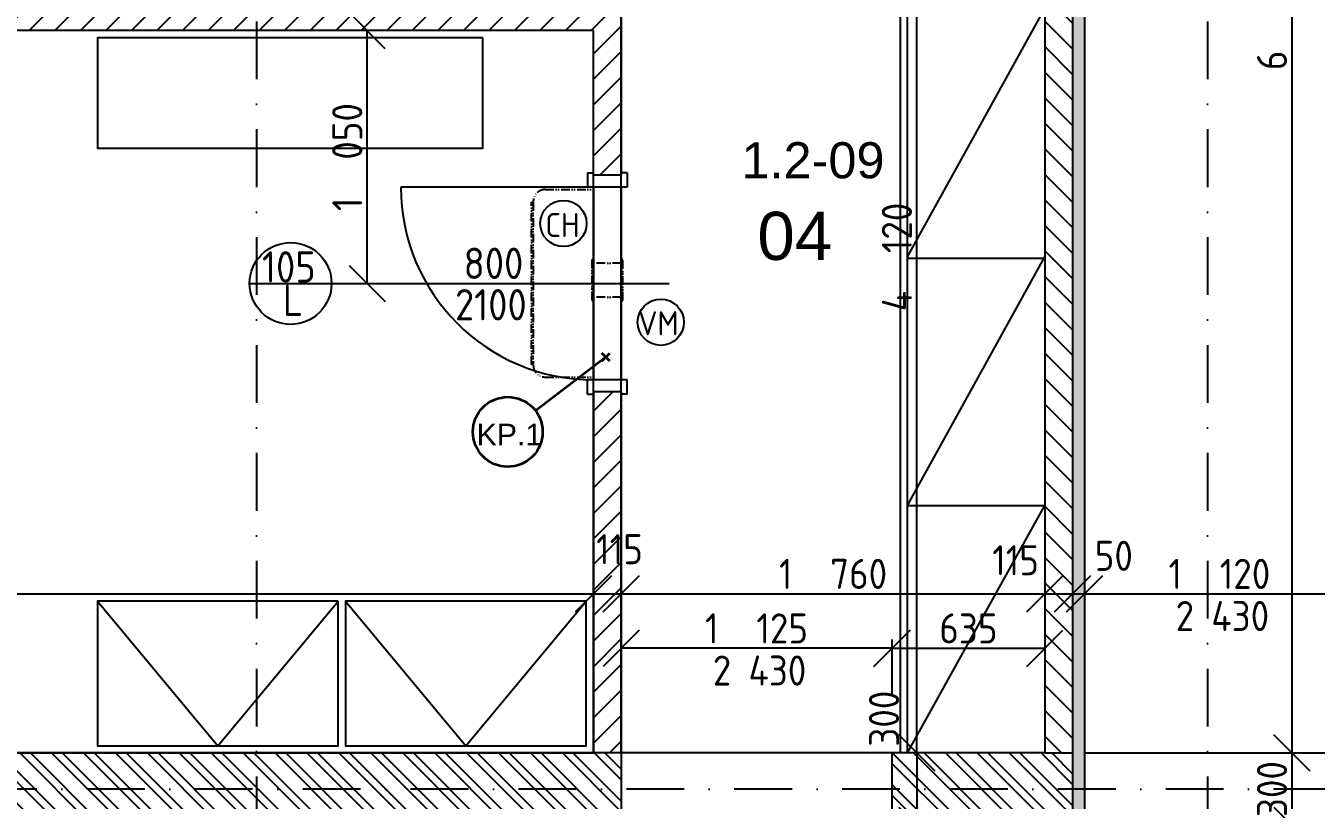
# Model space of a CAD drawing. Extents: x 4511820 to 5180432, y -1526536 to -944957.
# Drawn here: x 4984478 to 4989838, y -1325371 to -1322155 of the extents above; entities that cross this region are included whole.
import ezdxf

# ---------------------------------------------------------------- set-up
doc = ezdxf.new("R2010")
doc.units = 0
doc.header["$MEASUREMENT"] = 0
doc.linetypes.add('ACAD_ISO12W100', pattern=[22, 12, -3, 0.5, -3, 0.5, -3])
doc.linetypes.add('BODKOCIARKOVANA_3', pattern=[5.6, 3, -1.3, 0, -1.3])
doc.layers.get('0').update_dxf_attribs({"linetype": 'CONTINUOUS'})
doc.layers.get('Defpoints').update_dxf_attribs({"color": 61, "linetype": 'CONTINUOUS'})
for name, color, linetype in [('DVERE', 45, 'CONTINUOUS'), ('KÓTY', 4, 'CONTINUOUS'), ('MÚRY', 1, 'CONTINUOUS'), ('osi', 253, 'CONTINUOUS'), ('Plochy', 41, 'CONTINUOUS'), ('POPIS', 7, 'CONTINUOUS'), ('TENKÁ', 7, 'CONTINUOUS'), ('ZARIADENIE', 47, 'CONTINUOUS'), ('ZZ-chladenie', 133, 'CONTINUOUS'), ('zz-vetr', 52, 'CONTINUOUS'), ('ŠRAFY', 82, 'CONTINUOUS')]:
    doc.layers.add(name, color=color, linetype=linetype)
doc.layers.add('preklady', color=74, linetype='CONTINUOUS', lineweight=35)
doc.styles.add('ARIAL', font='arial.ttf')
doc.styles.add('STYLE1', font='isocp.shx')
doc.dimstyles.new('STANDARD-50', dxfattribs={"dimtxt": 125, "dimasz": 150, "dimexe": 10, "dimexo": 200, "dimgap": 20, "dimtad": 1, "dimdsep": 46, "dimlunit": 6, "dimtxsty": 'STYLE1', "dimblk1": 'OBLIQUE', "dimblk2": 'OBLIQUE', "dimsah": 1, "dimcen": 2.5, "dimse1": 1, "dimse2": 1, "dimadec": 0, "dimazin": 0, "dimtfac": 1, "dimtmove": 1, "dimatfit": 3, "dimldrblk": 'OBLIQUE', "dimfxl": 1, "dimtolj": 1, "dimtzin": 0, "dimarcsym": 0})
pattern_1 = [(45, (515270.5, 128041), (-53.0330086, 53.0330086), [])]

# ---------------------------------------------------------------- blocks, each defined once
blk = doc.blocks.new('SKRINA')
at = {"layer": 'ZARIADENIE'}
for p, q in [((4449069, -1324645.2), (4448469, -1324145.2)), ((4448469, -1325145.2), (4449069, -1324645.2))]:
    blk.add_line(p, q, dxfattribs=at)
blk.add_lwpolyline([(4448469, -1324145.2), (4448469, -1325145.2), (4449069, -1325145.2), (4449069, -1324145.2)], close=True, dxfattribs=at)
blk = doc.blocks.new('_OBLIQUE')
at = {"color": 0, "linetype": 'ByBlock'}
blk.add_line((-0.5, -0.5), (0.5, 0.5), dxfattribs=at)
blk = doc.blocks.new('*D22647')
at = {"layer": 'Defpoints', "color": 0}
for p in [(4986836, -1324514), (4980951, -1325175.2), (4986836, -1325175.2)]:
    blk.add_point(p, dxfattribs=at)
at = {"layer": 'KÓTY', "color": 0, "lineweight": -2}
blk.add_line((4980951, -1324514), (4986836, -1324514), dxfattribs=at)
at = {"layer": 'KÓTY', "color": 0, "linetype": 'ByBlock', "lineweight": -2, "xscale": 150, "yscale": 150, "zscale": 150, "rotation": 180}
blk.add_blockref('_OBLIQUE', (4980951, -1324514), dxfattribs=at)
at = {"layer": 'KÓTY', "color": 0, "linetype": 'ByBlock', "lineweight": -2, "xscale": 150, "yscale": 150, "zscale": 150}
blk.add_blockref('_OBLIQUE', (4986836, -1324514), dxfattribs=at)
at = {"layer": 'KÓTY', "color": 0, "insert": (4983893.5, -1324431.5), "char_height": 125, "attachment_point": 5, "style": 'STYLE1'}
blk.add_mtext('\\A1;5ﾠ885', dxfattribs=at)
blk = doc.blocks.new('*D22648')
at = {"layer": 'Defpoints', "color": 0}
for p in [(4985748, -1322175.2), (4985896, -1322175.2), (4985748, -1323225.2)]:
    blk.add_point(p, dxfattribs=at)
at = {"layer": 'KÓTY', "color": 0, "lineweight": -2}
blk.add_line((4985896, -1323225.2), (4985896, -1322175.2), dxfattribs=at)
at = {"layer": 'KÓTY', "color": 0, "linetype": 'ByBlock', "lineweight": -2, "xscale": 150, "yscale": 150, "zscale": 150}
for p, rotation in [((4985896, -1322175.2), 90), ((4985896, -1323225.2), 270)]:
    blk.add_blockref('_OBLIQUE', p, dxfattribs=dict(at, rotation=rotation))
at = {"layer": 'KÓTY', "color": 0, "insert": (4985813.5, -1322700.2), "char_height": 125, "attachment_point": 5, "rotation": 90, "style": 'STYLE1'}
blk.add_mtext('\\A1;1ﾠ050', dxfattribs=at)
blk = doc.blocks.new('*D22649')
at = {"layer": 'Defpoints', "color": 0}
for p in [(4986836, -1324514), (4986951, -1324514), (4986951, -1324514)]:
    blk.add_point(p, dxfattribs=at)
at = {"layer": 'KÓTY', "color": 0, "lineweight": -2}
blk.add_line((4986836, -1324514), (4986951, -1324514), dxfattribs=at)
at = {"layer": 'KÓTY', "color": 0, "linetype": 'ByBlock', "lineweight": -2, "xscale": 150, "yscale": 150, "zscale": 150, "rotation": 180}
blk.add_blockref('_OBLIQUE', (4986836, -1324514), dxfattribs=at)
at = {"layer": 'KÓTY', "color": 0, "linetype": 'ByBlock', "lineweight": -2, "xscale": 150, "yscale": 150, "zscale": 150}
blk.add_blockref('_OBLIQUE', (4986951, -1324514), dxfattribs=at)
at = {"layer": 'KÓTY', "color": 0, "insert": (4986944.3, -1324329), "char_height": 125, "attachment_point": 5, "style": 'STYLE1'}
blk.add_mtext('\\A1;115', dxfattribs=at)
blk = doc.blocks.new('*D22650')
at = {"layer": 'Defpoints', "color": 0}
for p in [(4986951, -1324514), (4988711, -1324514), (4988711, -1325175.2)]:
    blk.add_point(p, dxfattribs=at)
at = {"layer": 'KÓTY', "color": 0, "lineweight": -2}
blk.add_line((4986951, -1324514), (4988711, -1324514), dxfattribs=at)
at = {"layer": 'KÓTY', "color": 0, "linetype": 'ByBlock', "lineweight": -2, "xscale": 150, "yscale": 150, "zscale": 150, "rotation": 180}
blk.add_blockref('_OBLIQUE', (4986951, -1324514), dxfattribs=at)
at = {"layer": 'KÓTY', "color": 0, "linetype": 'ByBlock', "lineweight": -2, "xscale": 150, "yscale": 150, "zscale": 150}
blk.add_blockref('_OBLIQUE', (4988711, -1324514), dxfattribs=at)
at = {"layer": 'KÓTY', "color": 0, "insert": (4987831, -1324431.5), "char_height": 125, "attachment_point": 5, "style": 'STYLE1'}
blk.add_mtext('\\A1;1ﾠ760', dxfattribs=at)
blk = doc.blocks.new('*D22651')
at = {"layer": 'Defpoints', "color": 0}
for p in [(4988826, -1324514), (4988711, -1325175.2), (4988826, -1325175.2)]:
    blk.add_point(p, dxfattribs=at)
at = {"layer": 'KÓTY', "color": 0, "lineweight": -2}
blk.add_line((4988711, -1324514), (4988826, -1324514), dxfattribs=at)
at = {"layer": 'KÓTY', "color": 0, "linetype": 'ByBlock', "lineweight": -2, "xscale": 150, "yscale": 150, "zscale": 150, "rotation": 180}
blk.add_blockref('_OBLIQUE', (4988711, -1324514), dxfattribs=at)
at = {"layer": 'KÓTY', "color": 0, "linetype": 'ByBlock', "lineweight": -2, "xscale": 150, "yscale": 150, "zscale": 150}
blk.add_blockref('_OBLIQUE', (4988826, -1324514), dxfattribs=at)
at = {"layer": 'KÓTY', "color": 0, "insert": (4988589.5, -1324375), "char_height": 125, "attachment_point": 5, "style": 'STYLE1'}
blk.add_mtext('\\A1;115', dxfattribs=at)
blk = doc.blocks.new('*D22652')
at = {"layer": 'Defpoints', "color": 0}
for p in [(4988876, -1324514), (4988826, -1325175.2), (4988876, -1325175.2)]:
    blk.add_point(p, dxfattribs=at)
at = {"layer": 'KÓTY', "color": 0, "lineweight": -2}
blk.add_line((4988826, -1324514), (4988876, -1324514), dxfattribs=at)
at = {"layer": 'KÓTY', "color": 0, "linetype": 'ByBlock', "lineweight": -2, "xscale": 150, "yscale": 150, "zscale": 150, "rotation": 180}
blk.add_blockref('_OBLIQUE', (4988826, -1324514), dxfattribs=at)
at = {"layer": 'KÓTY', "color": 0, "linetype": 'ByBlock', "lineweight": -2, "xscale": 150, "yscale": 150, "zscale": 150}
blk.add_blockref('_OBLIQUE', (4988876, -1324514), dxfattribs=at)
at = {"layer": 'KÓTY', "color": 0, "insert": (4988997.5, -1324356.5), "char_height": 125, "attachment_point": 5, "style": 'STYLE1'}
blk.add_mtext('\\A1;50', dxfattribs=at)
blk = doc.blocks.new('*D22653')
at = {"layer": 'Defpoints', "color": 0}
for p in [(4989996, -1324514), (4988876, -1325175.2), (4989996, -1325175.2)]:
    blk.add_point(p, dxfattribs=at)
at = {"layer": 'KÓTY', "color": 0, "lineweight": -2}
blk.add_line((4988876, -1324514), (4989996, -1324514), dxfattribs=at)
at = {"layer": 'KÓTY', "color": 0, "linetype": 'ByBlock', "lineweight": -2, "xscale": 150, "yscale": 150, "zscale": 150, "rotation": 180}
blk.add_blockref('_OBLIQUE', (4988876, -1324514), dxfattribs=at)
at = {"layer": 'KÓTY', "color": 0, "linetype": 'ByBlock', "lineweight": -2, "xscale": 150, "yscale": 150, "zscale": 150}
blk.add_blockref('_OBLIQUE', (4989996, -1324514), dxfattribs=at)
at = {"layer": 'KÓTY', "color": 0, "insert": (4989436, -1324431.5), "char_height": 125, "attachment_point": 5, "style": 'STYLE1'}
blk.add_mtext('\\A1;1ﾠ120', dxfattribs=at)
blk = doc.blocks.new('*D22659')
at = {"layer": 'Defpoints', "color": 0}
for p in [(4988876, -1319055.2), (4988876, -1325175.2), (4989737, -1325175.2)]:
    blk.add_point(p, dxfattribs=at)
at = {"layer": 'KÓTY', "color": 0, "lineweight": -2}
blk.add_line((4989737, -1319055.2), (4989737, -1325175.2), dxfattribs=at)
at = {"layer": 'KÓTY', "color": 0, "linetype": 'ByBlock', "lineweight": -2, "xscale": 150, "yscale": 150, "zscale": 150}
for p, rotation in [((4989737, -1319055.2), 90), ((4989737, -1325175.2), 270)]:
    blk.add_blockref('_OBLIQUE', p, dxfattribs=dict(at, rotation=rotation))
at = {"layer": 'KÓTY', "color": 0, "insert": (4989654.5, -1322115.2), "char_height": 125, "attachment_point": 5, "rotation": 90, "style": 'STYLE1'}
blk.add_mtext('\\A1;6ﾠ120', dxfattribs=at)
blk = doc.blocks.new('*D22660')
at = {"layer": 'Defpoints', "color": 0}
for p in [(4989996, -1325175.2), (4989737, -1325475.2), (4989996, -1325475.2)]:
    blk.add_point(p, dxfattribs=at)
at = {"layer": 'KÓTY', "color": 0, "lineweight": -2}
blk.add_line((4989737, -1325175.2), (4989737, -1325475.2), dxfattribs=at)
at = {"layer": 'KÓTY', "color": 0, "linetype": 'ByBlock', "lineweight": -2, "xscale": 150, "yscale": 150, "zscale": 150}
for p, rotation in [((4989737, -1325175.2), 90), ((4989737, -1325475.2), 270)]:
    blk.add_blockref('_OBLIQUE', p, dxfattribs=dict(at, rotation=rotation))
at = {"layer": 'KÓTY', "color": 0, "insert": (4989654.5, -1325325.2), "char_height": 125, "attachment_point": 5, "rotation": 90, "style": 'STYLE1'}
blk.add_mtext('\\A1;300', dxfattribs=at)
blk = doc.blocks.new('*D22667')
at = {"layer": 'Defpoints', "color": 0}
for p in [(4986951, -1324510.7), (4988076, -1324510.7), (4986951, -1324740.5)]:
    blk.add_point(p, dxfattribs=at)
at = {"layer": 'KÓTY', "color": 0, "lineweight": -2}
blk.add_line((4988076, -1324740.5), (4986951, -1324740.5), dxfattribs=at)
at = {"layer": 'KÓTY', "color": 0, "linetype": 'ByBlock', "lineweight": -2, "xscale": 150, "yscale": 150, "zscale": 150, "rotation": 180}
blk.add_blockref('_OBLIQUE', (4986951, -1324740.5), dxfattribs=at)
at = {"layer": 'KÓTY', "color": 0, "linetype": 'ByBlock', "lineweight": -2, "xscale": 150, "yscale": 150, "zscale": 150}
blk.add_blockref('_OBLIQUE', (4988076, -1324740.5), dxfattribs=at)
at = {"layer": 'KÓTY', "color": 0, "insert": (4987513.5, -1324658), "char_height": 125, "attachment_point": 5, "style": 'STYLE1'}
blk.add_mtext('\\A1;1ﾠ125', dxfattribs=at)
blk = doc.blocks.new('*D22691')
at = {"layer": 'Defpoints', "color": 0}
for p in [(4988179, -1321055.2), (4988522.5, -1321055.2), (4988580, -1325175.2)]:
    blk.add_point(p, dxfattribs=at)
at = {"layer": 'KÓTY', "color": 0, "lineweight": -2}
blk.add_line((4988179, -1325175.2), (4988179, -1321055.2), dxfattribs=at)
at = {"layer": 'KÓTY', "color": 0, "linetype": 'ByBlock', "lineweight": -2, "xscale": 150, "yscale": 150, "zscale": 150}
for p, rotation in [((4988179, -1321055.2), 90), ((4988179, -1325175.2), 270)]:
    blk.add_blockref('_OBLIQUE', p, dxfattribs=dict(at, rotation=rotation))
at = {"layer": 'KÓTY', "color": 0, "insert": (4988096.5, -1323115.2), "char_height": 125, "attachment_point": 5, "rotation": 90, "style": 'STYLE1'}
blk.add_mtext('\\A1;4ﾠ120', dxfattribs=at)
blk = doc.blocks.new('*D22699')
at = {"layer": 'Defpoints', "color": 0}
for p in [(4987887.5, -1325175.2), (4987887.5, -1325475.2), (4988179, -1325475.2)]:
    blk.add_point(p, dxfattribs=at)
at = {"layer": 'KÓTY', "color": 0, "lineweight": -2}
blk.add_line((4988179, -1325175.2), (4988179, -1325475.2), dxfattribs=at)
at = {"layer": 'KÓTY', "color": 0, "linetype": 'ByBlock', "lineweight": -2, "xscale": 150, "yscale": 150, "zscale": 150}
for p, rotation in [((4988179, -1325175.2), 90), ((4988179, -1325475.2), 270)]:
    blk.add_blockref('_OBLIQUE', p, dxfattribs=dict(at, rotation=rotation))
at = {"layer": 'KÓTY', "color": 0, "insert": (4988043, -1325033), "char_height": 125, "attachment_point": 5, "rotation": 90, "style": 'STYLE1'}
blk.add_mtext('\\A1;300', dxfattribs=at)
blk = doc.blocks.new('chlj3')
at = {"layer": 'ZZ-chladenie', "linetype": 'ACAD_ISO12W100', "ltscale": 3}
for p, q in [((5005195.8, -1151691.8), (5005395.8, -1151691.8)), ((5005195.8, -1152470.8), (5005395.8, -1152470.8))]:
    blk.add_line(p, q, dxfattribs=at)
blk.add_lwpolyline([(5005145.8, -1152419.2), (5005138.4, -1152419.2), (5005138.4, -1151744.5), (5005145.8, -1151744.5)], close=True, dxfattribs=at)
for centre, start, end in [((5005195.8, -1151741.8), 90, 180), ((5005195.8, -1152420.8), 180, 270)]:
    blk.add_arc(centre, 50, start, end, dxfattribs=at)
blk = doc.blocks.new('*D23392')
at = {"layer": 'Defpoints', "color": 0}
for p in [(4988711, -1324740.5), (4988076, -1325175.2), (4988711, -1325175.2)]:
    blk.add_point(p, dxfattribs=at)
at = {"layer": 'KÓTY', "color": 0, "lineweight": -2}
blk.add_line((4988076, -1324740.5), (4988711, -1324740.5), dxfattribs=at)
at = {"layer": 'KÓTY', "color": 0, "linetype": 'ByBlock', "lineweight": -2, "xscale": 150, "yscale": 150, "zscale": 150, "rotation": 180}
blk.add_blockref('_OBLIQUE', (4988076, -1324740.5), dxfattribs=at)
at = {"layer": 'KÓTY', "color": 0, "linetype": 'ByBlock', "lineweight": -2, "xscale": 150, "yscale": 150, "zscale": 150}
blk.add_blockref('_OBLIQUE', (4988711, -1324740.5), dxfattribs=at)
at = {"layer": 'KÓTY', "color": 0, "insert": (4988393.5, -1324658), "char_height": 125, "attachment_point": 5, "style": 'STYLE1'}
blk.add_mtext('\\A1;635', dxfattribs=at)

msp = doc.modelspace()

# ---------------------------------------------------------------- hatches: boundary and pattern name
at = {"layer": 'ŠRAFY'}
h = msp.add_hatch(dxfattribs=at)
h.set_pattern_fill('DOTS', color=256, scale=250, angle=90)
h.set_pattern_definition([(90, (-71441.844, -199631), (-15.625, 7.8125), [0, -15.625])])
h.paths.add_polyline_path([(4988876, -1327030.191), (4988876, -1325475.191), (4988876, -1325175.191), (4988876, -1319055.191), (4988876, -1318755.191), (4988826, -1318755.191), (4988826, -1319055.191), (4988826, -1325175.191), (4988826, -1325475.191), (4988826, -1327080.191)])
at = {"layer": 'ŠRAFY', "ltscale": 0.25}
h = msp.add_hatch(dxfattribs=at)
h.set_pattern_fill('ANSI31', color=256, scale=600, angle=90, style=0)
h.set_pattern_definition([(135, (-2976355.03, 23031.926), (-53.0330086, -53.0330086), [])])
h.paths.add_polyline_path([(4988826, -1325175.191), (4988826, -1319055.191), (4988711, -1319055.191), (4988711, -1320940.191), (4988711, -1321055.191), (4988711, -1325175.191)])
h = msp.add_hatch(dxfattribs=at)
h.set_pattern_fill('ANSI31', color=256, scale=600, style=0)
h.set_pattern_definition(pattern_1)
h.paths.add_polyline_path([(4980951, -1322175.191), (4986836, -1322175.191), (4986836, -1322775.191), (4986951, -1322775.191), (4986951, -1322060.191), (4986201, -1322060.191), (4986201, -1322010.191), (4986086, -1322010.191), (4986086, -1322060.191), (4980951, -1322060.191)])
h = msp.add_hatch(dxfattribs=at)
h.set_pattern_fill('ANSI31', color=256, scale=600, style=0)
h.set_pattern_definition(pattern_1)
h.paths.add_polyline_path([(4986951, -1323675.191), (4986836, -1323675.191), (4986836, -1323685.191), (4986836, -1325175.191), (4986951, -1325175.191), (4986951, -1323720.191), (4986951, -1323685.191)])
at = {"layer": 'ŠRAFY'}
h = msp.add_hatch(dxfattribs=at)
h.set_pattern_fill('ANSI32', color=256, scale=250, angle=90)
h.paths.add_polyline_path([(4986836, -1325175.191), (4980951, -1325175.191), (4980951, -1325475.191), (4986951, -1325475.191), (4986951, -1325175.191)])
h = msp.add_hatch(dxfattribs=at)
h.set_pattern_fill('ANSI32', color=256, scale=250, angle=90)
h.paths.add_polyline_path([(4988826, -1325175.191), (4988711, -1325175.191), (4988076, -1325175.191), (4988076, -1325475.191), (4988711, -1325475.191), (4988826, -1325475.191)])

# ---------------------------------------------------------------- linework, layer by layer
at = {"layer": 'DVERE', "ltscale": 0.25}
for p, q in [((4986811, -1322765.191), (4986811, -1322825.191)), ((4986811, -1322765.191), (4986836, -1322765.191)), ((4986976, -1322765.191), (4986951, -1322765.191)), ((4986976, -1322765.191), (4986976, -1322825.191)), ((4986836, -1322825.191), (4986036, -1322825.191)), ((4986976, -1322825.191), (4986811, -1322825.191)), ((4986836, -1322825.191), (4986836, -1323625.191)), ((4986951, -1322825.191), (4986951, -1323625.191)), ((4985408, -1323225.191), (4985748, -1323225.191)), ((4985748, -1323225.191), (4987150.656, -1323225.191)), ((4986811, -1323685.191), (4986811, -1323625.191)), ((4986976, -1323625.191), (4986811, -1323625.191)), ((4986976, -1323685.191), (4986976, -1323625.191)), ((4986811, -1323685.191), (4986836, -1323685.191)), ((4986976, -1323685.191), (4986951, -1323685.191))]:
    msp.add_line(p, q, dxfattribs=at)
msp.add_circle((4985578, -1323225.191), 170, dxfattribs=at)
msp.add_arc((4986836, -1322825.191), 800, 180, 270, dxfattribs=at)
at = {"layer": 'KÓTY'}
msp.add_line((4988076, -1324704.191), (4988076, -1324934), dxfattribs=at)
at = {"layer": 'MÚRY'}
for p, q in [((4988876, -1318755.191), (4988876, -1327030.191)), ((4988711, -1321055.191), (4988711, -1325175.191)), ((4986836, -1322175.191), (4980951, -1322175.191)), ((4986836, -1323675.191), (4986836, -1325175.191)), ((4986951, -1323725.191), (4986951, -1325475.191)), ((4986836, -1325175.191), (4980951, -1325175.191)), ((4988711, -1325175.191), (4988076, -1325175.191)), ((4988076, -1325175.191), (4988076, -1325475.191))]:
    msp.add_line(p, q, dxfattribs=at)
at = {"layer": 'MÚRY', "ltscale": 0.25}
for p, q in [((4986951, -1322060.191), (4986951, -1322775.191)), ((4986836, -1322775.191), (4986836, -1322175.191)), ((4986951, -1322775.191), (4986836, -1322775.191)), ((4986951, -1323675.191), (4986836, -1323675.191)), ((4986951, -1323675.191), (4986951, -1323720.191))]:
    msp.add_line(p, q, dxfattribs=at)
at = {"layer": 'osi', "linetype": 'BODKOCIARKOVANA_3', "ltscale": 80}
for p, q in [((4985436, -1310038), (4985436, -1347555.191)), ((4989386, -1310038), (4989386, -1347555.191)), ((5041881, -1325325.191), (4978211, -1325325.191))]:
    msp.add_line(p, q, dxfattribs=at)
at = {"layer": 'Plochy'}
for points in [[(4990591, -1319055.191), (4988876, -1319055.191), (4988876, -1325175.191), (4990591, -1325175.191)], [(4986951, -1325175.191), (4986951, -1322060.191), (4986201, -1322060.191), (4986201, -1321055.191), (4988711, -1321055.191), (4988711, -1325175.191)], [(4986836, -1322175.191), (4980951, -1322175.191), (4980951, -1325175.191), (4986836, -1325175.191)]]:
    msp.add_lwpolyline(points, close=True, dxfattribs=at)
at = {"layer": 'preklady'}
for p, q in [((4986870.882, -1323548.616), (4986904.116, -1323515.382)), ((4986904.117, -1323548.617), (4986870.883, -1323515.383)), ((4986887.5, -1323532), (4986595.445, -1323753.956))]:
    msp.add_line(p, q, dxfattribs=at)
at = {"layer": 'preklady', "ltscale": 0.25}
msp.add_circle((4986480, -1323841.691), 145, dxfattribs=at)
at = {"layer": 'TENKÁ'}
for p, q in [((4988826, -1318755.191), (4988826, -1327080.191)), ((4986951, -1325175.191), (4986836, -1325175.191)), ((4988711, -1325175.191), (4988826, -1325175.191))]:
    msp.add_line(p, q, dxfattribs=at)
at = {"layer": 'TENKÁ', "linetype": 'ACAD_ISO12W100', "ltscale": 10}
for p, q in [((4988076, -1325175.191), (4986951, -1325175.191)), ((4988876, -1325175.191), (4989996, -1325175.191))]:
    msp.add_line(p, q, dxfattribs=at)
at = {"layer": 'ZARIADENIE'}
for p, q in [((4988111, -1325175.191), (4988111, -1321065.191)), ((4988141, -1325175.191), (4988141, -1321065.191)), ((4988141, -1323115.191), (4988711, -1322082.691)), ((4988141, -1324147.691), (4988711, -1323115.191)), ((4988141, -1323120.191), (4988711, -1323120.191)), ((4988141, -1324147.691), (4988711, -1324147.691)), ((4988141, -1325175.191), (4988711, -1324147.691))]:
    msp.add_line(p, q, dxfattribs=at)
at = {"layer": 'ZARIADENIE', "color": 45, "ltscale": 0.25}
msp.add_lwpolyline([(4986376, -1322205.191), (4984776, -1322205.191), (4984776, -1322662.959), (4986376, -1322662.959)], close=True, dxfattribs=at)
at = {"layer": 'ZZ-chladenie'}
msp.add_circle((4986711.11, -1322976.243), 96, dxfattribs=at)
at = {"layer": 'zz-vetr', "linetype": 'ACAD_ISO12W100', "lineweight": -2, "ltscale": 3}
for p, q in [((4986951, -1323141.566), (4986836, -1323141.566)), ((4986951, -1323281.566), (4986836, -1323281.566))]:
    msp.add_line(p, q, dxfattribs=at)
for points in [[(4986829, -1323296.566), (4986836, -1323296.566), (4986836, -1323126.566), (4986829, -1323126.566)], [(4986951, -1323296.566), (4986958, -1323296.566), (4986958, -1323126.566), (4986951, -1323126.566)]]:
    msp.add_lwpolyline(points, close=True, dxfattribs=at)
at = {"layer": 'zz-vetr'}
msp.add_circle((4987115.47, -1323386.557), 96, dxfattribs=at)

# ---------------------------------------------------------------- block references
at = {"layer": 'ZARIADENIE', "color": 2, "rotation": 270}
for p in [(6309921.191, 3123923.809), (6310951.191, 3123923.809)]:
    msp.add_blockref('SKRINA', p, dxfattribs=at)
at = {"layer": 'ZZ-chladenie'}
msp.add_blockref('chlj3', (-18559.821, -171143.31), dxfattribs=at)

# ---------------------------------------------------------------- texts
at = {"layer": 'DVERE', "style": 'STYLE1'}
for s, p in [('105', (4985458.97, -1323221.691)), ('L', (4985545.97, -1323360.328))]:
    msp.add_text(s, height=130, dxfattribs=at).set_placement(p)
at = {"layer": 'KÓTY', "char_height": 125, "attachment_point": 5, "style": 'STYLE1'}
for insert in [(4989448.498, -1324606.457), (4987525.998, -1324832.957)]:
    msp.add_mtext('\\A1;2 430', dxfattribs=dict(at, insert=insert))
at = {"layer": 'POPIS', "lineweight": 40, "ltscale": 0.25, "style": 'ARIAL'}
for s, height, p in [('1.2-09', 150, (4987450.911, -1322788.579)), ('04', 200, (4987516.938, -1323127.618))]:
    msp.add_text(s, height=height, dxfattribs=at).set_placement(p)
at = {"layer": 'preklady', "linetype": 'Continuous', "lineweight": 20, "style": 'ARIAL'}
msp.add_text('KP.1', height=90, dxfattribs=at).set_placement((4986350.736, -1323897.948))
at = {"layer": 'TENKÁ', "linetype": 'Continuous', "style": 'STYLE1'}
for s, p in [('800', (4986296.582, -1323206.608)), ('2100', (4986260.709, -1323378.716))]:
    msp.add_text(s, height=130, dxfattribs=at).set_placement(p)
at = {"layer": 'ZZ-chladenie', "style": 'STYLE1'}
msp.add_text('CH', height=100, dxfattribs=at).set_placement((4986636.482, -1323032.442))
at = {"layer": 'zz-vetr', "style": 'STYLE1'}
msp.add_text('VM', height=100, dxfattribs=at).set_placement((4987021.163, -1323440.57))

# ---------------------------------------------------------------- dimensions: what is measured, and where the dimension line sits
at = {"layer": 'KÓTY'}
for base, p1, p2, picture, middle in [((4989737, -1325175.191), (4988876, -1319055.191), (4988876, -1325175.191), '*D22659', (4989654.457, -1322115.191)), ((4988179, -1321055.191), (4988580, -1325175.191), (4988522.5, -1321055.191), '*D22691', (4988096.457, -1323115.191)), ((4985896, -1322175.191), (4985748, -1323225.191), (4985748, -1322175.191), '*D22648', (4985813.457, -1322700.191)), ((4989737, -1325475.191), (4989996, -1325175.191), (4989996, -1325475.191), '*D22660', (4989654.5, -1325325.191))]:
    dim = msp.add_linear_dim(base=base, p1=p1, p2=p2, angle=90, dimstyle='STANDARD-50', dxfattribs=at)
    dim.commit()
    dim.dimension.update_dxf_attribs({"geometry": picture, "text_midpoint": middle})
for base, p1, p2, picture, middle in [((4986951, -1324514), (4986836, -1324514), (4986951, -1324514), '*D22649', (4986944.25, -1324329)), ((4986836, -1324514), (4980951, -1325175.191), (4986836, -1325175.191), '*D22647', (4983893.5, -1324431.457)), ((4988711, -1324514), (4986951, -1324514), (4988711, -1325175.191), '*D22650', (4987831, -1324431.457)), ((4989996, -1324514), (4988876, -1325175.191), (4989996, -1325175.191), '*D22653', (4989436, -1324431.457)), ((4986951, -1324740.5), (4988076, -1324510.691), (4986951, -1324510.691), '*D22667', (4987513.5, -1324657.957))]:
    dim = msp.add_linear_dim(base=base, p1=p1, p2=p2, dimstyle='STANDARD-50', dxfattribs=at)
    dim.commit()
    dim.dimension.update_dxf_attribs({"geometry": picture, "text_midpoint": middle})
for base, p1, p2, picture, middle in [((4988826, -1324514), (4988711, -1325175.191), (4988826, -1325175.191), '*D22651', (4988589.5, -1324457.5)), ((4988876, -1324514), (4988826, -1325175.191), (4988876, -1325175.191), '*D22652', (4988997.5, -1324439))]:
    dim = msp.add_linear_dim(base=base, p1=p1, p2=p2, dimstyle='STANDARD-50', dxfattribs=at)
    dim.commit()
    dim.dimension.update_dxf_attribs({"geometry": picture, "text_midpoint": middle, "dimtype": 160})
dim = msp.add_linear_dim(base=(4988711, -1324740.5), p1=(4988076, -1325175.191), p2=(4988711, -1325175.191), dimstyle='STANDARD-50', override={"dimtxsty": 'STYLE1', "dimldrblk": 'OBLIQUE'}, dxfattribs=at)
dim.commit()
dim.dimension.update_dxf_attribs({"geometry": '*D23392', "text_midpoint": (4988393.5, -1324658)})
dim = msp.add_linear_dim(base=(4988179, -1325475.191), p1=(4987887.5, -1325175.191), p2=(4987887.5, -1325475.191), angle=90, dimstyle='STANDARD-50', dxfattribs=at)
dim.commit()
dim.dimension.update_dxf_attribs({"geometry": '*D22699', "text_midpoint": (4988125.5, -1325033), "dimtype": 160})

doc.saveas('drawing.dxf')
